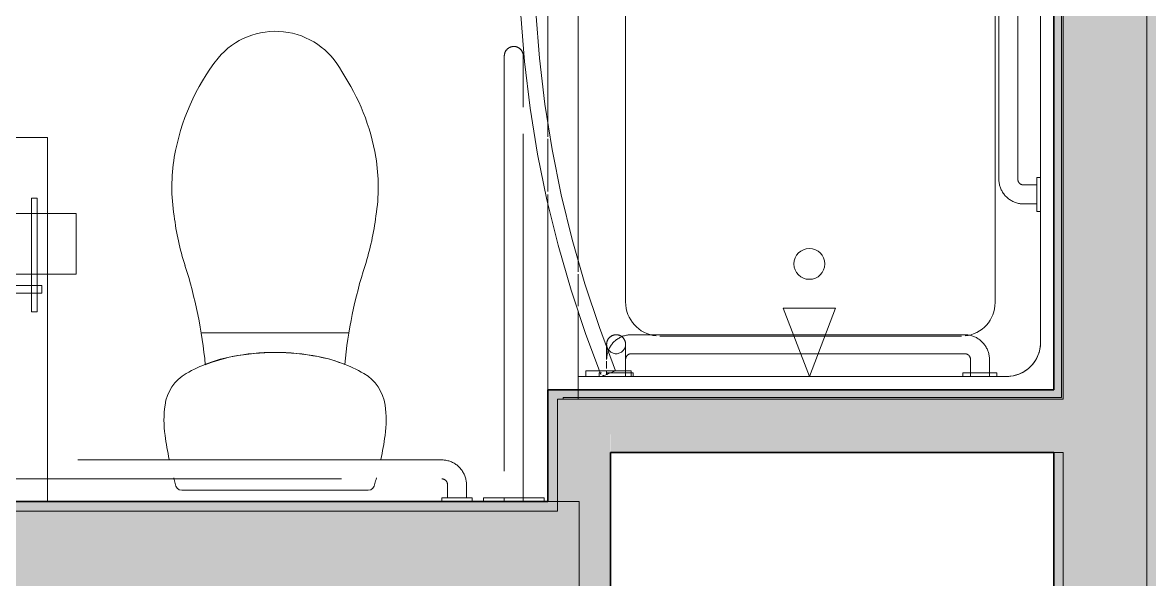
# Model space of a CAD drawing. Header units: inches. Extents: x 6 to 8416, y -388 to 6104.
# Drawn here: x 5332.6 to 5407.1, y 1743.3 to 1780 of the extents above; entities that cross this region are included whole.
import ezdxf

# ---------------------------------------------------------------- set-up
doc = ezdxf.new("R2010")
doc.units = ezdxf.units.IN
doc.header["$MEASUREMENT"] = 0
doc.linetypes.add('Dash 1_16_', pattern=[48, 24, -24])
doc.linetypes.add('Hidden 1_16_', pattern=[36, 24, -12])
for name, color, linetype, lineweight in [('A-GENM', 13, 'Continuous', 18), ('A-ROOM', 32, 'Continuous', 13), ('A-WALL', 113, 'Continuous', 25), ('A-WALL-PATT', 111, 'Continuous', 35), ('I-WALL', 2, 'Continuous', 25), ('P-SANR-FIXT', 6, 'Continuous', 18), ('Q-SPCQ', 91, 'Continuous', 18)]:
    doc.layers.add(name, color=color, linetype=linetype, lineweight=lineweight)

# ---------------------------------------------------------------- blocks, each defined once
blk = doc.blocks.new('GM BA Shower-Unit-Tub-Prefab-ICC ADA-AM - ICC Type B_ Option A Forward_ 60_W x 32_D-2224287-LEVEL 3 - PLAN Copy 1 Copy 1')
at = {"layer": 'A-GENM'}
blk.add_line((0, 32), (0.625, 32), dxfattribs=at)
blk = doc.blocks.new('PL BA Toilet-Unit-Two Piece-ICC ADA-AM - ICC Type B_ Side Approach_ Swing Up Bar-V277-LEVEL 3 - PLAN Copy 1 Copy 1')
at = {"layer": 'A-GENM', "linetype": 'Hidden 1_16_', "lineweight": 9}
for p, q in [((0, -7.375), (0, 0)), ((33, 0), (0, 0)), ((33, -24), (33, 0)), ((0, -19.651), (0, -7.375)), ((0, -20.25), (0, -19.651)), ((0, -23.911), (0, -20.441)), ((0, -24.953), (0, -24.053)), ((33, -24), (48, -24)), ((0, -48.547), (0, -24.953))]:
    blk.add_line(p, q, dxfattribs=at)
blk = doc.blocks.new('z Nested-Shower Surround-Tub-Prefab - Variable-V282-LEVEL 3 - PLAN Copy 1 Copy 1')
at = {"layer": 'A-GENM', "lineweight": 9}
for p, q in [((0.125, 33), (0, 33)), ((0, 33), (0, 0)), ((0, 32), (0, 33)), ((0, 33), (0.125, 33)), ((0.125, 0.125), (0.125, 33)), ((0.125, 33), (0.125, 32)), ((0, 29.875), (0, 32)), ((0.125, 32), (0.125, 29.875)), ((0, 0.625), (0, 29.869)), ((0.125, 29.869), (0.125, 0.625)), ((0, 0), (0, 0.625)), ((0, 0), (60, 0)), ((60, 0), (0, 0)), ((0.125, 0.625), (0.125, 0.312)), ((59.875, 0.125), (0.125, 0.125)), ((0.312, 0.125), (59.688, 0.125))]:
    blk.add_line(p, q, dxfattribs=at)
at = {"layer": 'A-GENM'}
for p, q in [((1.5, 32), (0, 32)), ((0, 32), (0, 0)), ((0, 29.875), (0, 32)), ((0.246, 32), (0.625, 32)), ((0.625, 32), (1.5, 32)), ((1.5, 32), (5.826, 32)), ((1.5, 30.75), (1.5, 32)), ((1.5, 30.75), (1.5, 32)), ((1.5, 32), (1.5, 30.75)), ((6.125, 32), (8.252, 32)), ((8.398, 32), (9.275, 32)), ((9.275, 32), (25.25, 32)), ((1.5, 30), (1.5, 30.75)), ((1.5, 30), (1.5, 30.75)), ((1.5, 30.75), (1.5, 30)), ((0, 0.625), (0, 29.869)), ((1.5, 29.25), (1.5, 29.869)), ((1.5, 3.75), (1.5, 29.25)), ((1.5, 5.942), (1.5, 29.058)), ((1.5, 29.058), (1.5, 5.942)), ((53.839, 28.873), (6.409, 28.873)), ((4.159, 26.623), (4.159, 17.771)), ((4.159, 17.771), (4.159, 15.729)), ((4.159, 15.729), (4.159, 6.712)), ((1.5, 3.75), (1.5, 5.058)), ((1.5, 5.058), (1.5, 3.75)), ((53.877, 4.5), (6.371, 4.5)), ((56.25, 1.5), (3.75, 1.5)), ((56.25, 1.5), (3.75, 1.5)), ((3.75, 1.5), (56.25, 1.5)), ((0, 0), (0, 0.625)), ((0, 0), (60, 0)), ((60, 0), (0, 0))]:
    blk.add_line(p, q, dxfattribs=at)
blk.add_circle((8.92, 16.75), 1.016, dxfattribs=at)
for centre, radius, start, end in [((6.409, 26.623), 2.25, 90, 173.7582), ((6.371, 6.712), 2.212, 186.09767, 270), ((3.75, 3.75), 2.25, 180, 195), ((3.75, 3.75), 2.25, 180, 270), ((3.75, 3.75), 2.25, 180, 195), ((3.75, 3.75), 2.25, 195, 200.02868), ((3.75, 3.75), 2.25, 195, 200.02868), ((3.75, 3.75), 2.25, 200.02868, 204.97132), ((3.75, 3.75), 2.25, 200.02868, 204.97132), ((3.75, 3.75), 2.25, 204.97132, 210), ((3.75, 3.75), 2.25, 204.97132, 210), ((3.75, 3.75), 2.25, 210, 225), ((3.75, 3.75), 2.25, 210, 225), ((3.75, 3.75), 2.25, 225, 240), ((3.75, 3.75), 2.25, 225, 240), ((3.75, 3.75), 2.25, 240, 245.02868), ((3.75, 3.75), 2.25, 240, 245.02868), ((3.75, 3.75), 2.25, 249.97132, 255), ((3.75, 3.75), 2.25, 249.97132, 255), ((3.75, 3.75), 2.25, 255, 270), ((3.75, 3.75), 2.25, 255, 270)]:
    blk.add_arc(centre, radius, start, end, dxfattribs=at)
blk = doc.blocks.new('z Nested-Shower Grab Bars - Variable-V283-LEVEL 3 - PLAN Copy 1 Copy 1')
at = {"layer": 'A-GENM', "linetype": 'Dash 1_16_', "lineweight": 9}
for p, q in [((0.245, 29.125), (0, 29.125)), ((0, 29.125), (0, 28.974)), ((0, 29.125), (0, 28.974)), ((0.245, 29.125), (0, 29.125)), ((0, 29.125), (0, 29.087)), ((0, 29.125), (0, 28.974)), ((0, 29.087), (0, 28.974)), ((0.25, 29.087), (0.25, 29.125)), ((0.25, 29.087), (0.25, 29.125)), ((0.25, 29.087), (0.25, 29.125)), ((0.25, 29.087), (0.25, 29.125)), ((0.25, 28.974), (0.25, 29.087)), ((0.25, 28.974), (0.25, 29.087)), ((0.25, 28.974), (0.25, 29.087)), ((0.25, 28.974), (0.25, 29.087)), ((0, 28.795), (0, 28.563)), ((0, 28.795), (0, 28.563)), ((0, 28.795), (0, 28.563)), ((0, 28.795), (0, 28.563)), ((0, 28.625), (0, 28.604)), ((0, 28.625), (0, 28.604)), ((0, 28.604), (0, 28.541)), ((0, 28.604), (0, 28.541)), ((0, 28.541), (0, 28.313)), ((0, 28.541), (0, 28.442)), ((0, 28.442), (0, 27.838)), ((0, 28.371), (0, 28.291)), ((0, 28.371), (0, 28.291)), ((0, 28.371), (0, 28.291)), ((0, 28.371), (0, 28.113)), ((0, 28.313), (0, 28)), ((0.375, 28.625), (0.154, 28.625)), ((0.25, 28.625), (0.25, 28.604)), ((0.25, 28.625), (0.25, 28.442)), ((0.25, 28.604), (0.25, 28.442)), ((0.25, 28.442), (0.25, 28.313)), ((0.25, 28.442), (0.25, 28.313)), ((0.25, 28.291), (0.25, 28.371)), ((0.25, 28.291), (0.25, 28.371)), ((0.25, 28.291), (0.25, 28.371)), ((0.25, 28.291), (0.25, 28.371)), ((0.25, 28.313), (0.25, 28)), ((0.25, 28.313), (0.25, 28.162)), ((1.004, 28.625), (0.515, 28.625)), ((1.004, 28.625), (0.515, 28.625)), ((1.143, 28.625), (1.125, 28.625)), ((1.125, 28.625), (1.165, 28.625)), ((1.208, 28.623), (1.143, 28.625)), ((1.165, 28.625), (1.205, 28.625)), ((1.205, 28.625), (1.245, 28.625)), ((1.272, 28.618), (1.208, 28.623)), ((1.245, 28.625), (1.284, 28.625)), ((1.337, 28.611), (1.272, 28.618)), ((1.284, 28.625), (1.324, 28.625)), ((1.324, 28.625), (1.363, 28.625)), ((1.401, 28.601), (1.337, 28.611)), ((1.363, 28.625), (1.401, 28.625)), ((1.401, 28.625), (1.44, 28.625)), ((1.465, 28.589), (1.401, 28.601)), ((1.44, 28.625), (1.477, 28.625)), ((1.528, 28.574), (1.465, 28.589)), ((1.477, 28.625), (1.514, 28.625)), ((1.514, 28.625), (1.551, 28.625)), ((1.591, 28.557), (1.528, 28.574)), ((1.551, 28.625), (1.587, 28.625)), ((1.587, 28.625), (1.622, 28.625)), ((1.653, 28.537), (1.591, 28.557)), ((1.622, 28.625), (1.656, 28.625)), ((1.714, 28.515), (1.653, 28.537)), ((1.656, 28.625), (1.69, 28.625)), ((1.69, 28.625), (1.722, 28.625)), ((1.774, 28.49), (1.714, 28.515)), ((1.722, 28.625), (1.754, 28.625)), ((1.754, 28.625), (1.784, 28.625)), ((1.833, 28.463), (1.774, 28.49)), ((1.784, 28.625), (1.814, 28.625)), ((1.814, 28.625), (1.842, 28.625)), ((1.891, 28.433), (1.833, 28.463)), ((1.842, 28.625), (1.87, 28.625)), ((1.87, 28.625), (1.896, 28.625)), ((1.948, 28.401), (1.891, 28.433)), ((1.896, 28.625), (1.921, 28.625)), ((1.921, 28.625), (1.944, 28.625)), ((1.944, 28.625), (1.966, 28.625)), ((2.003, 28.367), (1.948, 28.401)), ((2.057, 28.331), (2.003, 28.367)), ((2.057, 28.625), (2.071, 28.625)), ((2.109, 28.293), (2.057, 28.331)), ((2.071, 28.625), (2.083, 28.625)), ((2.083, 28.625), (2.094, 28.625)), ((2.094, 28.625), (2.103, 28.625)), ((2.103, 28.625), (2.11, 28.625)), ((2.11, 28.625), (2.116, 28.625)), ((2.116, 28.625), (2.121, 28.625)), ((2.121, 28.625), (2.124, 28.625)), ((2.124, 28.625), (2.125, 28.625)), ((2.125, 28.625), (2.15, 28.625)), ((2.15, 28.625), (2.175, 28.623)), ((2.175, 28.623), (2.2, 28.621)), ((2.2, 28.621), (2.225, 28.617)), ((2.225, 28.617), (2.249, 28.613)), ((2.249, 28.613), (2.274, 28.607)), ((2.274, 28.607), (2.298, 28.601)), ((2.298, 28.601), (2.322, 28.593)), ((2.322, 28.593), (2.345, 28.585)), ((2.345, 28.585), (2.368, 28.576)), ((2.368, 28.576), (2.391, 28.565)), ((2.391, 28.565), (2.414, 28.554)), ((2.414, 28.554), (2.436, 28.542)), ((2.436, 28.542), (2.457, 28.53)), ((2.457, 28.53), (2.478, 28.516)), ((2.478, 28.516), (2.498, 28.501)), ((2.498, 28.501), (2.518, 28.486)), ((2.518, 28.486), (2.537, 28.47)), ((2.537, 28.47), (2.556, 28.453)), ((2.556, 28.453), (2.573, 28.435)), ((2.573, 28.435), (2.59, 28.417)), ((2.59, 28.417), (2.607, 28.398)), ((2.607, 28.398), (2.622, 28.379)), ((2.622, 28.379), (2.637, 28.358)), ((2.637, 28.358), (2.651, 28.338)), ((2.651, 28.338), (2.664, 28.316)), ((2.664, 28.316), (2.676, 28.295)), ((0, 28.291), (0, 28.113)), ((0, 28.291), (0, 28.113)), ((0, 28), (0, 27.749)), ((0, 28), (0, 27.838)), ((0, 28), (0, 27.749)), ((0, 28), (0, 27.749)), ((0, 27.838), (0, 27.688)), ((0, 27.838), (0, 27.688)), ((0, 27.709), (0, 27.438)), ((0, 27.709), (0, 27.438)), ((0, 27.709), (0, 27.438)), ((0, 27.688), (0, 27.558)), ((0, 27.688), (0, 27.558)), ((0, 27.558), (0, 27.459)), ((0, 27.558), (0, 27.459)), ((0.25, 28.113), (0.25, 28.291)), ((0.25, 28.162), (0.25, 28)), ((0.25, 28), (0.25, 27.838)), ((0.25, 28), (0.25, 27.838)), ((0.25, 27.749), (0.25, 27.991)), ((0.25, 27.838), (0.25, 27.688)), ((0.25, 27.838), (0.25, 27.688)), ((0.25, 26.875), (0.25, 27.709)), ((0.25, 27.688), (0.25, 27.375)), ((0.25, 27.688), (0.25, 27.375)), ((0.25, 26.875), (0.25, 27.687)), ((0.25, 26.875), (0.25, 27.687)), ((2.16, 28.252), (2.109, 28.293)), ((2.21, 28.21), (2.16, 28.252)), ((2.257, 28.166), (2.21, 28.21)), ((2.303, 28.119), (2.257, 28.166)), ((2.347, 28.072), (2.303, 28.119)), ((2.389, 28.022), (2.347, 28.072)), ((2.428, 27.97), (2.389, 28.022)), ((2.466, 27.918), (2.428, 27.97)), ((2.502, 27.863), (2.466, 27.918)), ((2.535, 27.807), (2.502, 27.863)), ((2.566, 27.75), (2.535, 27.807)), ((2.565, 27.556), (2.547, 27.539)), ((2.583, 27.574), (2.565, 27.556)), ((2.595, 27.692), (2.566, 27.75)), ((2.599, 27.593), (2.583, 27.574)), ((2.622, 27.633), (2.595, 27.692)), ((2.615, 27.612), (2.599, 27.593)), ((2.63, 27.632), (2.615, 27.612)), ((2.646, 27.572), (2.622, 27.633)), ((2.645, 27.653), (2.63, 27.632)), ((2.658, 27.674), (2.645, 27.653)), ((2.671, 27.695), (2.658, 27.674)), ((2.682, 27.717), (2.671, 27.695)), ((2.676, 28.295), (2.688, 28.272)), ((2.693, 27.74), (2.682, 27.717)), ((2.688, 28.272), (2.698, 28.25)), ((2.703, 27.763), (2.693, 27.74)), ((2.698, 28.25), (2.708, 28.226)), ((2.712, 27.786), (2.703, 27.763)), ((2.708, 28.226), (2.716, 28.203)), ((2.72, 27.81), (2.712, 27.786)), ((2.716, 28.203), (2.724, 28.179)), ((2.727, 27.834), (2.72, 27.81)), ((2.724, 28.179), (2.73, 28.155)), ((2.734, 27.858), (2.727, 27.834)), ((2.73, 28.155), (2.736, 28.131)), ((2.739, 27.882), (2.734, 27.858)), ((2.736, 28.131), (2.741, 28.106)), ((2.743, 27.907), (2.739, 27.882)), ((2.741, 28.106), (2.745, 28.082)), ((2.746, 27.932), (2.743, 27.907)), ((2.745, 28.082), (2.747, 28.057)), ((2.749, 27.957), (2.746, 27.932)), ((2.747, 28.057), (2.749, 28.032)), ((2.749, 28.032), (2.75, 28.007)), ((2.75, 27.982), (2.749, 27.957)), ((2.75, 28.007), (2.75, 27.982)), ((0, 27.459), (0, 27.396)), ((0, 27.459), (0, 27.396)), ((0, 27.438), (0, 27.205)), ((0, 27.438), (0, 27.205)), ((0, 27.438), (0, 27.205)), ((0, 27.438), (0, 27.205)), ((0, 27.396), (0, 27.375)), ((0, 27.396), (0, 27.375)), ((0, 27.375), (1.125, 27.375)), ((0, 27.205), (0, 27.026)), ((0, 27.205), (0, 27.026)), ((0, 27.205), (0, 27.026)), ((0, 27.205), (0, 27.026)), ((0, 27.026), (0, 26.913)), ((0, 27.026), (0, 26.913)), ((0, 27.026), (0, 26.913)), ((0, 27.026), (0, 26.913)), ((0, 26.913), (0, 26.875)), ((0, 26.913), (0, 26.875)), ((0, 26.913), (0, 26.875)), ((0, 26.913), (0, 26.875)), ((0, 26.875), (0.25, 26.875)), ((0, 26.875), (0.25, 26.875)), ((0.25, 26.875), (0.25, 27.438)), ((0.25, 27.375), (1.125, 27.375)), ((1.5, 27), (1.5, 15.826)), ((1.972, 27.375), (1.95, 27.375)), ((1.993, 27.375), (1.972, 27.375)), ((2.012, 27.375), (1.993, 27.375)), ((2.03, 27.375), (2.012, 27.375)), ((2.046, 27.375), (2.03, 27.375)), ((2.061, 27.375), (2.046, 27.375)), ((2.074, 27.375), (2.061, 27.375)), ((2.086, 27.375), (2.074, 27.375)), ((2.096, 27.375), (2.086, 27.375)), ((2.105, 27.375), (2.096, 27.375)), ((2.112, 27.375), (2.105, 27.375)), ((2.118, 27.375), (2.112, 27.375)), ((2.122, 27.375), (2.118, 27.375)), ((2.124, 27.375), (2.122, 27.375)), ((2.125, 27.375), (2.124, 27.375)), ((2.138, 27.375), (2.125, 27.375)), ((2.163, 27.376), (2.138, 27.375)), ((2.188, 27.378), (2.163, 27.376)), ((2.213, 27.381), (2.188, 27.378)), ((2.238, 27.385), (2.213, 27.381)), ((2.262, 27.39), (2.238, 27.385)), ((2.287, 27.396), (2.262, 27.39)), ((2.311, 27.403), (2.287, 27.396)), ((2.334, 27.411), (2.311, 27.403)), ((2.358, 27.42), (2.334, 27.411)), ((2.381, 27.43), (2.358, 27.42)), ((2.403, 27.44), (2.381, 27.43)), ((2.426, 27.452), (2.403, 27.44)), ((2.447, 27.464), (2.426, 27.452)), ((2.468, 27.478), (2.447, 27.464)), ((2.489, 27.492), (2.468, 27.478)), ((2.509, 27.507), (2.489, 27.492)), ((2.528, 27.523), (2.509, 27.507)), ((2.547, 27.539), (2.528, 27.523)), ((2.75, 16.306), (2.75, 27)), ((1.5, 15.826), (1.5, 14.674)), ((2.75, 14.194), (2.75, 16.306)), ((1.5, 14.674), (1.5, 5)), ((2.75, 5), (2.75, 14.194)), ((0.25, 5.125), (0, 5.125)), ((0, 5.125), (0, 5.087)), ((0, 5.125), (0, 5.087)), ((0, 5.087), (0, 4.974)), ((0, 5.087), (0, 4.974)), ((0, 4.974), (0, 4.795)), ((0, 4.974), (0, 4.795)), ((0, 4.795), (0, 4.563)), ((0, 4.795), (0, 4.563)), ((1.125, 4.625), (0, 4.625)), ((0, 4.625), (0, 4.604)), ((0, 4.625), (0, 4.604)), ((0, 4.604), (0, 4.541)), ((0, 4.604), (0, 4.541)), ((0, 4.563), (0, 4.291)), ((0, 4.541), (0, 4.442)), ((0, 4.541), (0, 4.442)), ((0.25, 2.875), (0.25, 5.125)), ((0.25, 4.563), (0.25, 5.125)), ((0, 4.442), (0, 3.558)), ((0, 4.442), (0, 4.313)), ((0, 4.313), (0, 4.162)), ((0, 4.291), (0, 4)), ((0, 4.162), (0, 4)), ((0, 4), (0, 3.709)), ((0, 4), (0, 3.838)), ((0, 3.838), (0, 3.688)), ((0, 3.709), (0, 3.438)), ((0, 3.688), (0, 3.558)), ((0, 3.558), (0, 3.459)), ((0, 3.558), (0, 3.459)), ((0, 3.459), (0, 3.396)), ((0, 3.459), (0, 3.396)), ((0, 3.438), (0, 3.205)), ((0, 3.438), (0, 3.205)), ((0, 3.396), (0, 3.375)), ((0, 3.396), (0, 3.375)), ((0, 3.375), (1.125, 3.375)), ((0, 3.205), (0, 3.026)), ((0, 3.205), (0, 3.026)), ((0, 3.026), (0, 2.913)), ((0, 3.026), (0, 2.913)), ((0.25, 2.875), (0.25, 3.438)), ((0, 2.913), (0, 2.875)), ((0, 2.913), (0, 2.875)), ((0, 2.875), (0.25, 2.875)), ((35, 2.75), (13, 2.75)), ((35, 2.75), (13, 2.75)), ((13, 1.5), (35, 1.5)), ((13, 1.5), (35, 1.5)), ((11.375, 1.125), (11.375, 0.25)), ((11.375, 1.125), (11.375, 0.25)), ((12.625, 0.25), (12.625, 1.125)), ((12.625, 0.25), (12.625, 1.125)), ((10.875, 0.25), (10.875, 0)), ((11.687, 0.25), (10.875, 0.25)), ((11.687, 0.25), (10.875, 0.25)), ((10.875, 0.25), (10.875, 0)), ((13.125, 0.25), (10.875, 0.25)), ((11.687, 0.25), (10.875, 0.25)), ((10.875, 0), (10.913, 0)), ((10.875, 0), (10.913, 0)), ((10.875, 0), (10.913, 0)), ((10.875, 0), (10.913, 0)), ((10.913, 0), (11.026, 0)), ((10.913, 0), (11.026, 0)), ((10.913, 0), (11.026, 0)), ((10.913, 0), (11.026, 0)), ((11.026, 0), (11.205, 0)), ((11.026, 0), (11.205, 0)), ((11.026, 0), (11.205, 0)), ((11.026, 0), (11.205, 0)), ((11.205, 0), (11.438, 0)), ((11.205, 0), (11.438, 0)), ((11.205, 0), (11.438, 0)), ((11.205, 0), (11.438, 0)), ((11.375, 0.25), (11.688, 0.25)), ((11.375, 0.25), (11.688, 0.25)), ((11.375, 0.25), (11.688, 0.25)), ((11.375, 0.25), (12.625, 0.25)), ((11.438, 0), (11.709, 0)), ((11.438, 0), (11.709, 0)), ((11.438, 0), (11.709, 0)), ((11.438, 0), (11.709, 0)), ((11.688, 0.25), (11.838, 0.25)), ((11.688, 0.25), (11.838, 0.25)), ((11.688, 0.25), (11.838, 0.25)), ((11.709, 0), (12, 0)), ((11.709, 0), (12, 0)), ((11.709, 0), (12, 0)), ((11.709, 0), (12, 0)), ((11.838, 0.25), (12, 0.25)), ((11.838, 0.25), (12, 0.25)), ((11.838, 0.25), (12, 0.25)), ((12, 0.25), (12.162, 0.25)), ((12, 0.25), (12.162, 0.25)), ((12, 0.25), (12.162, 0.25)), ((12, 0), (12.291, 0)), ((12, 0), (12.291, 0)), ((12, 0), (12.291, 0)), ((12, 0), (12.291, 0)), ((12.162, 0.25), (12.313, 0.25)), ((12.162, 0.25), (12.313, 0.25)), ((12.162, 0.25), (12.313, 0.25)), ((12.291, 0), (12.563, 0)), ((12.291, 0), (12.563, 0)), ((12.291, 0), (12.563, 0)), ((12.291, 0), (12.563, 0)), ((13.125, 0.25), (12.313, 0.25)), ((13.125, 0.25), (12.313, 0.25)), ((12.313, 0.25), (12.625, 0.25)), ((12.313, 0.25), (12.625, 0.25)), ((13.125, 0.25), (12.313, 0.25)), ((12.313, 0.25), (12.625, 0.25)), ((12.563, 0), (12.795, 0)), ((12.563, 0), (12.795, 0)), ((12.563, 0), (12.795, 0)), ((12.563, 0), (12.795, 0)), ((12.795, 0), (12.974, 0)), ((12.795, 0), (12.974, 0)), ((12.795, 0), (12.974, 0)), ((12.795, 0), (12.974, 0)), ((12.974, 0), (13.087, 0)), ((12.974, 0), (13.087, 0)), ((12.974, 0), (13.087, 0)), ((12.974, 0), (13.087, 0)), ((13.087, 0), (13.125, 0)), ((13.087, 0), (13.125, 0)), ((13.087, 0), (13.125, 0)), ((13.087, 0), (13.125, 0)), ((13.125, 0), (13.125, 0.25)), ((13.125, 0), (13.125, 0.25))]:
    blk.add_line(p, q, dxfattribs=at)
at = {"layer": 'A-GENM', "linetype": 'Dash 1_16_', "lineweight": 9, "flags": 128}
for points in [[(1.966, 28.625), (1.987, 28.625), (2.007, 28.625)], [(2.007, 28.625), (2.025, 28.625), (2.042, 28.625), (2.057, 28.625)], [(2.75, 27), (2.749, 27.065), (2.745, 27.13), (2.738, 27.195), (2.729, 27.259), (2.718, 27.323), (2.703, 27.386), (2.687, 27.449), (2.668, 27.511), (2.646, 27.572)], [(1.125, 27.375), (1.14, 27.375), (1.155, 27.374), (1.17, 27.372), (1.185, 27.37), (1.2, 27.368), (1.214, 27.364), (1.229, 27.36), (1.243, 27.356), (1.257, 27.351), (1.271, 27.345), (1.285, 27.339), (1.298, 27.333), (1.311, 27.325), (1.324, 27.318), (1.337, 27.31), (1.349, 27.301), (1.361, 27.292), (1.372, 27.282), (1.383, 27.272), (1.394, 27.261), (1.404, 27.25), (1.414, 27.239), (1.423, 27.227), (1.432, 27.215), (1.441, 27.203), (1.448, 27.19), (1.456, 27.177), (1.463, 27.163), (1.469, 27.15), (1.475, 27.136), (1.48, 27.122), (1.484, 27.108), (1.488, 27.093), (1.492, 27.078), (1.495, 27.064), (1.497, 27.049), (1.498, 27.034), (1.5, 27.019), (1.5, 27.004), (1.5, 27)], [(1.95, 27.375), (1.927, 27.375), (1.903, 27.375), (1.877, 27.375), (1.85, 27.375), (1.822, 27.375), (1.792, 27.375), (1.762, 27.375), (1.731, 27.375), (1.699, 27.375), (1.665, 27.375), (1.631, 27.375), (1.596, 27.375), (1.561, 27.375), (1.524, 27.375), (1.487, 27.375), (1.45, 27.375), (1.412, 27.375), (1.373, 27.375), (1.334, 27.375), (1.295, 27.375), (1.255, 27.375), (1.216, 27.375), (1.176, 27.375), (1.136, 27.375), (1.125, 27.375)], [(1.5, 5), (1.5, 4.985), (1.499, 4.97), (1.497, 4.955), (1.495, 4.94), (1.493, 4.925), (1.489, 4.911), (1.485, 4.896), (1.481, 4.882), (1.476, 4.868), (1.47, 4.854), (1.464, 4.84), (1.458, 4.827), (1.45, 4.814), (1.443, 4.801), (1.435, 4.788), (1.426, 4.776), (1.417, 4.764), (1.407, 4.753), (1.397, 4.742), (1.386, 4.731), (1.375, 4.721), (1.364, 4.711), (1.352, 4.702), (1.34, 4.693), (1.328, 4.684), (1.315, 4.677), (1.302, 4.669), (1.288, 4.662), (1.275, 4.656), (1.261, 4.65), (1.247, 4.645), (1.233, 4.641), (1.218, 4.637), (1.203, 4.633), (1.189, 4.63), (1.174, 4.628), (1.159, 4.627), (1.144, 4.625), (1.129, 4.625), (1.125, 4.625)], [(1.125, 3.375), (1.19, 3.376), (1.255, 3.38), (1.32, 3.387), (1.384, 3.396), (1.448, 3.407), (1.511, 3.422), (1.574, 3.438), (1.636, 3.457), (1.697, 3.479), (1.758, 3.503), (1.817, 3.53), (1.875, 3.559), (1.932, 3.59), (1.988, 3.623), (2.043, 3.659), (2.095, 3.697), (2.147, 3.736), (2.197, 3.778), (2.244, 3.822), (2.291, 3.868), (2.335, 3.915), (2.377, 3.965), (2.418, 4.016), (2.456, 4.068), (2.492, 4.122), (2.526, 4.177), (2.558, 4.234), (2.588, 4.292), (2.615, 4.351), (2.64, 4.411), (2.662, 4.472), (2.682, 4.534), (2.699, 4.597), (2.714, 4.66), (2.726, 4.724), (2.736, 4.788), (2.743, 4.853), (2.748, 4.917), (2.75, 4.982), (2.75, 5)], [(13, 2.75), (12.935, 2.749), (12.87, 2.745), (12.805, 2.738), (12.741, 2.729), (12.677, 2.718), (12.614, 2.703), (12.551, 2.687), (12.489, 2.668), (12.428, 2.646), (12.367, 2.622), (12.308, 2.595), (12.25, 2.566), (12.193, 2.535), (12.137, 2.502), (12.082, 2.466), (12.03, 2.428), (11.978, 2.389), (11.928, 2.347), (11.881, 2.303), (11.834, 2.257), (11.79, 2.21), (11.748, 2.16), (11.707, 2.109), (11.669, 2.057), (11.633, 2.003), (11.599, 1.948), (11.567, 1.891), (11.537, 1.833), (11.51, 1.774), (11.485, 1.714), (11.463, 1.653), (11.443, 1.591), (11.426, 1.528), (11.411, 1.465), (11.399, 1.401), (11.389, 1.337), (11.382, 1.272), (11.377, 1.208), (11.375, 1.143), (11.375, 1.125)], [(13, 2.75), (12.935, 2.749), (12.87, 2.745), (12.805, 2.738), (12.741, 2.729), (12.677, 2.718), (12.614, 2.703), (12.551, 2.687), (12.489, 2.668), (12.428, 2.646), (12.367, 2.622), (12.308, 2.595), (12.25, 2.566), (12.193, 2.535), (12.137, 2.502), (12.082, 2.466), (12.03, 2.428), (11.978, 2.389), (11.928, 2.347), (11.881, 2.303), (11.834, 2.257), (11.79, 2.21), (11.748, 2.16), (11.707, 2.109), (11.669, 2.057), (11.633, 2.003), (11.599, 1.948), (11.567, 1.891), (11.537, 1.833), (11.51, 1.774), (11.485, 1.714), (11.463, 1.653), (11.443, 1.591), (11.426, 1.528), (11.411, 1.465), (11.399, 1.401), (11.389, 1.337), (11.382, 1.272), (11.377, 1.208), (11.375, 1.143), (11.375, 1.125)], [(12.625, 1.125), (12.625, 1.14), (12.626, 1.155), (12.628, 1.17), (12.63, 1.185), (12.632, 1.2), (12.636, 1.214), (12.64, 1.229), (12.644, 1.243), (12.649, 1.257), (12.655, 1.271), (12.661, 1.285), (12.667, 1.298), (12.675, 1.311), (12.682, 1.324), (12.69, 1.337), (12.699, 1.349), (12.708, 1.361), (12.718, 1.372), (12.728, 1.383), (12.739, 1.394), (12.75, 1.404), (12.761, 1.414), (12.773, 1.423), (12.785, 1.432), (12.797, 1.441), (12.81, 1.448), (12.823, 1.456), (12.837, 1.463), (12.85, 1.469), (12.864, 1.475), (12.878, 1.48), (12.892, 1.484), (12.907, 1.488), (12.922, 1.492), (12.936, 1.495), (12.951, 1.497), (12.966, 1.498), (12.981, 1.5), (12.996, 1.5), (13, 1.5)], [(12.625, 1.125), (12.625, 1.14), (12.626, 1.155), (12.628, 1.17), (12.63, 1.185), (12.632, 1.2), (12.636, 1.214), (12.64, 1.229), (12.644, 1.243), (12.649, 1.257), (12.655, 1.271), (12.661, 1.285), (12.667, 1.298), (12.675, 1.311), (12.682, 1.324), (12.69, 1.337), (12.699, 1.349), (12.708, 1.361), (12.718, 1.372), (12.728, 1.383), (12.739, 1.394), (12.75, 1.404), (12.761, 1.414), (12.773, 1.423), (12.785, 1.432), (12.797, 1.441), (12.81, 1.448), (12.823, 1.456), (12.837, 1.463), (12.85, 1.469), (12.864, 1.475), (12.878, 1.48), (12.892, 1.484), (12.907, 1.488), (12.922, 1.492), (12.936, 1.495), (12.951, 1.497), (12.966, 1.498), (12.981, 1.5), (12.996, 1.5), (13, 1.5)]]:
    blk.add_lwpolyline(points, dxfattribs=at)
at = {"layer": 'A-GENM', "linetype": 'Dash 1_16_', "lineweight": 9}
for start, end in [(90, 270), (270, 90)]:
    blk.add_arc((2.125, 28), 0.625, start, end, dxfattribs=at)
blk = doc.blocks.new('z Nested-Shower Fixtures - Variable-2223344-LEVEL 3 - PLAN Copy 1 Copy 1')
at = {"layer": 'P-SANR-FIXT'}
for p, q in [((0, 0), (4.5, 1.727)), ((4.5, 1.727), (4.5, -1.727)), ((4.5, -1.727), (0, 0))]:
    blk.add_line(p, q, dxfattribs=at)
blk = doc.blocks.new('SE BA Shower Curtain Rod-AM - 1_ Dia__ 76_ AFF-V285-LEVEL 3 - PLAN Copy 1 Copy 1')
at = {"layer": 'Q-SPCQ'}
for p, q in [((0.375, 1.5), (0, 1.5)), ((0, 1.5), (0, 0.75)), ((0, 1.5), (0, -1.5)), ((0.375, -1.5), (0.375, 1.5)), ((0.375, 0.75), (0.375, 1.5)), ((0, 0.75), (0, 0.388)), ((0.375, 0.521), (0.375, 0.75)), ((0, 0.388), (0, 0)), ((0.002, 0.464), (0.009, 0.449)), ((0.002, 0.464), (0.009, 0.449)), ((0.009, 0.449), (0.057, 0.328)), ((0.009, 0.449), (0.027, 0.402)), ((0.027, 0.402), (0.057, 0.328)), ((0.057, 0.328), (0.095, 0.232)), ((0.057, 0.328), (0.095, 0.232)), ((0.095, 0.232), (0.14, 0.12)), ((0.095, 0.232), (0.14, 0.12)), ((0.375, 0.605), (0.128, 0.512)), ((0.14, 0.12), (0.187, 0)), ((0.14, 0.12), (0.187, 0)), ((0.187, 0), (0.235, -0.12)), ((0.187, 0), (0.235, -0.12)), ((0, 0), (0, -0.388)), ((0, -0.388), (0, -0.75)), ((0.235, -0.12), (0.28, -0.232)), ((0.235, -0.12), (0.28, -0.232)), ((0.28, -0.232), (0.366, -0.449)), ((0.28, -0.232), (0.318, -0.328)), ((0.318, -0.328), (0.348, -0.402)), ((0.348, -0.402), (0.373, -0.464)), ((0.366, -0.449), (0.373, -0.464)), ((0.375, -0.133), (0.375, 0)), ((0.375, -0.75), (0.375, -0.391)), ((0, -0.75), (0, -1.5)), ((0.375, -1.5), (0.375, -0.75)), ((0, -1.5), (0.375, -1.5))]:
    blk.add_line(p, q, dxfattribs=at)
at = {"layer": 'Q-SPCQ', "flags": 128}
for points in [[(56.625, 0.604), (54.115, 1.547), (51.191, 2.513), (48.231, 3.362), (45.239, 4.091), (42.221, 4.7), (39.18, 5.189), (36.123, 5.555), (33.053, 5.798), (29.976, 5.919), (26.897, 5.916), (23.82, 5.791), (20.75, 5.542), (17.694, 5.171), (14.654, 4.678), (11.636, 4.063), (8.646, 3.329), (5.687, 2.475), (2.765, 1.504), (0.375, 0.605)], [(0.375, -0.464), (3.218, 0.604), (6.104, 1.558), (9.026, 2.395), (11.978, 3.115), (14.958, 3.716), (17.959, 4.198), (20.976, 4.56), (24.006, 4.8), (27.043, 4.919), (30.083, 4.916), (33.119, 4.792), (36.149, 4.547), (39.166, 4.181), (42.166, 3.694), (45.144, 3.088), (48.096, 2.363), (51.016, 1.52), (53.901, 0.562), (56.625, -0.464)]]:
    blk.add_lwpolyline(points, dxfattribs=at)
blk = doc.blocks.new('z Nested-Toilet-2 Piece - z Nested-Toilet-2 Piece-2223810-LEVEL 3 - PLAN Copy 1 Copy 1')
at = {"layer": 'P-SANR-FIXT'}
for p, q in [((-4.871, 11.127), (4.871, 11.127)), ((6.142, 0.75), (-6.142, 0.75))]:
    blk.add_line(p, q, dxfattribs=at)
for centre, radius, start, end in [((0.025, 26.068), 4.932, 27.57244, 140.06334), ((7.716, 20.256), 14.569, 141.95587, 170.34297), ((-7.716, 20.256), 14.569, 9.65703, 33.75517), ((5.191, 20.738), 11.999, 170.58872, 189.14143), ((-5.191, 20.738), 11.999, 350.85857, 9.41128), ((10.95, 20.977), 17.735, 186.94974, 197.76204), ((-10.95, 20.977), 17.735, 342.23796, 353.05026), ((-35.243, 6.16), 30.776, 5.33071, 17.79837), ((35.243, 6.16), 30.776, 162.20163, 174.62228), ((0, -4.969), 14.81, 78.96223, 101.03777), ((0.023, -4.972), 14.801, 78.99624, 100.93335), ((-1.009, 0.027), 9.713, 100.83777, 119.96347), ((-0.935, 0.044), 9.694, 100.99726, 112.21305), ((1.009, 0.027), 9.713, 60.03653, 79.16223), ((1.014, 0.023), 9.709, 68.3062, 79.11052), ((-4.438, 5.975), 2.848, 119.96347, 172.03653), ((4.438, 5.975), 2.848, 7.96347, 60.03653), ((-0.11, 5.37), 7.218, 172.03653, 187.96347), ((0.11, 5.37), 7.218, 352.03653, 7.96347), ((15.604, 7.568), 23.085, 187.96347, 192), ((-15.604, 7.568), 23.085, 348, 352.03653), ((15.604, 7.568), 23.085, 195.0873, 196.03653), ((-15.604, 7.568), 23.085, 343.96347, 344.9127), ((-6.142, 1.191), 0.441, 180, 270), ((6.142, 1.191), 0.441, 270, 0)]:
    blk.add_arc(centre, radius, start, end, dxfattribs=at)
blk = doc.blocks.new('z Nested-Toilet Grab Bars - z Nested-Toilet Grab Bars-V286-LEVEL 3 - PLAN Copy 1 Copy 1')
at = {"layer": 'A-GENM', "linetype": 'Dash 1_16_', "lineweight": 9}
for p, q in [((-2.875, 26), (-2.875, 0.25)), ((-2.875, 26), (-2.875, 0.25)), ((-1.625, 0.25), (-1.625, 26)), ((-1.625, 0.25), (-1.625, 26)), ((-42.166, 2.257), (-42.21, 2.21)), ((-42.119, 2.303), (-42.166, 2.257)), ((-42.072, 2.347), (-42.119, 2.303)), ((-42.022, 2.389), (-42.072, 2.347)), ((-41.97, 2.428), (-42.022, 2.389)), ((-41.918, 2.466), (-41.97, 2.428)), ((-41.863, 2.502), (-41.918, 2.466)), ((-41.807, 2.535), (-41.863, 2.502)), ((-41.75, 2.566), (-41.807, 2.535)), ((-41.692, 2.595), (-41.75, 2.566)), ((-41.633, 2.622), (-41.692, 2.595)), ((-41.572, 2.646), (-41.633, 2.622)), ((-41.511, 2.668), (-41.572, 2.646)), ((-41.449, 2.687), (-41.511, 2.668)), ((-41.386, 2.703), (-41.449, 2.687)), ((-41.323, 2.718), (-41.386, 2.703)), ((-41.259, 2.729), (-41.323, 2.718)), ((-41.195, 2.738), (-41.259, 2.729)), ((-41.13, 2.745), (-41.195, 2.738)), ((-41.065, 2.749), (-41.13, 2.745)), ((-41, 2.75), (-41.065, 2.749)), ((-37.625, 2.75), (-41, 2.75)), ((-7, 2.75), (-37.625, 2.75)), ((-42.574, 1.528), (-42.589, 1.465)), ((-42.557, 1.591), (-42.574, 1.528)), ((-42.537, 1.653), (-42.557, 1.591)), ((-42.515, 1.714), (-42.537, 1.653)), ((-42.49, 1.774), (-42.515, 1.714)), ((-42.463, 1.833), (-42.49, 1.774)), ((-42.433, 1.891), (-42.463, 1.833)), ((-42.401, 1.948), (-42.433, 1.891)), ((-42.367, 2.003), (-42.401, 1.948)), ((-42.331, 2.057), (-42.367, 2.003)), ((-42.293, 2.109), (-42.331, 2.057)), ((-42.252, 2.16), (-42.293, 2.109)), ((-42.21, 2.21), (-42.252, 2.16)), ((-41.093, 1.488), (-41.078, 1.492)), ((-41.078, 1.492), (-41.064, 1.495)), ((-41.064, 1.495), (-41.049, 1.497)), ((-41.049, 1.497), (-41.034, 1.498)), ((-41.034, 1.498), (-41.019, 1.5)), ((-41.019, 1.5), (-41.004, 1.5)), ((-41.004, 1.5), (-41, 1.5)), ((-41, 1.5), (-37.625, 1.5)), ((-37.625, 1.5), (-7, 1.5)), ((-42.623, 1.208), (-42.625, 1.143)), ((-42.625, 1.143), (-42.625, 1.125)), ((-42.625, 1.125), (-42.625, 0.75)), ((-42.625, 0.75), (-42.625, 0.25)), ((-42.618, 1.272), (-42.623, 1.208)), ((-42.611, 1.337), (-42.618, 1.272)), ((-42.601, 1.401), (-42.611, 1.337)), ((-42.589, 1.465), (-42.601, 1.401)), ((-41.375, 1.14), (-41.374, 1.155)), ((-41.375, 1.125), (-41.375, 1.14)), ((-41.375, 0.75), (-41.375, 1.125)), ((-41.375, 0.25), (-41.375, 0.75)), ((-41.374, 1.155), (-41.372, 1.17)), ((-41.372, 1.17), (-41.37, 1.185)), ((-41.37, 1.185), (-41.368, 1.2)), ((-41.368, 1.2), (-41.364, 1.214)), ((-41.364, 1.214), (-41.36, 1.229)), ((-41.36, 1.229), (-41.356, 1.243)), ((-41.356, 1.243), (-41.351, 1.257)), ((-41.351, 1.257), (-41.345, 1.271)), ((-41.345, 1.271), (-41.339, 1.285)), ((-41.339, 1.285), (-41.333, 1.298)), ((-41.333, 1.298), (-41.325, 1.311)), ((-41.325, 1.311), (-41.318, 1.324)), ((-41.318, 1.324), (-41.31, 1.337)), ((-41.31, 1.337), (-41.301, 1.349)), ((-41.301, 1.349), (-41.292, 1.361)), ((-41.292, 1.361), (-41.282, 1.372)), ((-41.282, 1.372), (-41.272, 1.383)), ((-41.272, 1.383), (-41.261, 1.394)), ((-41.261, 1.394), (-41.25, 1.404)), ((-41.25, 1.404), (-41.239, 1.414)), ((-41.239, 1.414), (-41.227, 1.423)), ((-41.227, 1.423), (-41.215, 1.432)), ((-41.215, 1.432), (-41.203, 1.441)), ((-41.203, 1.441), (-41.19, 1.448)), ((-41.19, 1.448), (-41.177, 1.456)), ((-41.177, 1.456), (-41.163, 1.463)), ((-41.163, 1.463), (-41.15, 1.469)), ((-41.15, 1.469), (-41.136, 1.475)), ((-41.136, 1.475), (-41.122, 1.48)), ((-41.122, 1.48), (-41.108, 1.484)), ((-41.108, 1.484), (-41.093, 1.488)), ((-6.625, 1.125), (-6.625, 0.25)), ((-5.375, 0.25), (-5.375, 1.125)), ((-43, 0.25), (-43, 0)), ((-42.901, 0.25), (-43, 0.25)), ((-41, 0.25), (-43, 0.25)), ((-42.223, 0.25), (-42.901, 0.25)), ((-42.625, 0.25), (-41.375, 0.25)), ((-42.625, 0.25), (-42.563, 0.25)), ((-42.563, 0.25), (-42.139, 0.25)), ((-41.377, 0.25), (-42.223, 0.25)), ((-42.139, 0.25), (-41.861, 0.25)), ((-41.861, 0.25), (-41.437, 0.25)), ((-41.437, 0.25), (-41.375, 0.25)), ((-41.099, 0.25), (-41.377, 0.25)), ((-41, 0.25), (-41.099, 0.25)), ((-41, 0), (-41, 0.25)), ((-7, 0.25), (-7, 0)), ((-5, 0.25), (-7, 0.25)), ((-5, 0.25), (-7, 0.25)), ((-6.625, 0.25), (-5.375, 0.25)), ((-6.625, 0.25), (-5.375, 0.25)), ((-5, 0), (-5, 0.25)), ((-2.854, 0.25), (-4.25, 0.25)), ((-4.25, 0.25), (-0.25, 0.25)), ((-4.25, 0.25), (-4.25, 0)), ((-4.25, 0.25), (-4.25, 0)), ((-2.875, 0.25), (-2.875, 0)), ((-2.875, 0.25), (-2.875, 0)), ((-0.25, 0.25), (-1.647, 0.25)), ((-1.625, 0), (-1.625, 0.25)), ((-1.625, 0), (-1.625, 0.25)), ((-0.25, 0.25), (-0.25, 0)), ((-0.25, 0), (-0.25, 0.25)), ((-43, 0), (-42.901, 0)), ((-43, 0), (-42.901, 0)), ((-42.901, 0), (-42.623, 0)), ((-42.901, 0), (-41.099, 0)), ((-42.623, 0), (-42.223, 0)), ((-42.223, 0), (-41.777, 0)), ((-41.777, 0), (-41.377, 0)), ((-41.377, 0), (-41.099, 0)), ((-41.099, 0), (-41, 0)), ((-41.099, 0), (-41, 0)), ((-7, 0), (-6.901, 0)), ((-7, 0), (-6.901, 0)), ((-6.901, 0), (-6.623, 0)), ((-6.901, 0), (-6.623, 0)), ((-6.623, 0), (-6.223, 0)), ((-6.623, 0), (-6.223, 0)), ((-6.223, 0), (-5.777, 0)), ((-6.223, 0), (-5.777, 0)), ((-5.777, 0), (-5.377, 0)), ((-5.777, 0), (-5.377, 0)), ((-5.377, 0), (-5.099, 0)), ((-5.377, 0), (-5.099, 0)), ((-5.099, 0), (-5, 0)), ((-5.099, 0), (-5, 0)), ((-0.25, 0), (-4.25, 0)), ((-4.25, 0), (-2.854, 0)), ((-2.875, 0), (-2.854, 0)), ((-2.875, 0), (-2.25, 0)), ((-2.875, 0), (-2.25, 0)), ((-2.875, 0), (-2.854, 0)), ((-2.854, 0), (-2.791, 0)), ((-2.854, 0), (-2.791, 0)), ((-2.791, 0), (-2.692, 0)), ((-2.791, 0), (-2.692, 0)), ((-2.692, 0), (-2.562, 0)), ((-2.692, 0), (-2.412, 0)), ((-2.562, 0), (-2.412, 0)), ((-2.412, 0), (-2.25, 0)), ((-2.412, 0), (-2.25, 0)), ((-2.25, 0), (-2.088, 0)), ((-2.25, 0), (-1.625, 0)), ((-2.25, 0), (-1.625, 0)), ((-2.25, 0), (-2.088, 0)), ((-2.088, 0), (-1.937, 0)), ((-2.088, 0), (-1.937, 0)), ((-1.937, 0), (-1.808, 0)), ((-1.937, 0), (-1.625, 0)), ((-1.808, 0), (-1.709, 0)), ((-1.709, 0), (-1.646, 0)), ((-1.646, 0), (-0.25, 0)), ((-1.646, 0), (-1.625, 0))]:
    blk.add_line(p, q, dxfattribs=at)
at = {"layer": 'A-GENM', "linetype": 'Dash 1_16_', "lineweight": 9, "flags": 128}
for points in [[(-2.875, 29.375), (-2.875, 29.4), (-2.873, 29.425), (-2.871, 29.45), (-2.867, 29.475), (-2.863, 29.499), (-2.857, 29.524), (-2.851, 29.548), (-2.843, 29.572), (-2.835, 29.595), (-2.826, 29.618), (-2.815, 29.641), (-2.804, 29.664), (-2.792, 29.686), (-2.78, 29.707), (-2.766, 29.728), (-2.751, 29.748), (-2.736, 29.768), (-2.72, 29.787), (-2.703, 29.806), (-2.685, 29.823), (-2.667, 29.84), (-2.648, 29.857), (-2.629, 29.872), (-2.608, 29.887), (-2.588, 29.901), (-2.566, 29.914), (-2.545, 29.926), (-2.522, 29.938), (-2.5, 29.948), (-2.476, 29.958), (-2.453, 29.966), (-2.429, 29.974), (-2.405, 29.98), (-2.381, 29.986), (-2.356, 29.991), (-2.332, 29.995), (-2.307, 29.997), (-2.282, 29.999), (-2.257, 30), (-2.25, 30)], [(-2.25, 30), (-2.225, 30), (-2.2, 29.998), (-2.175, 29.996), (-2.15, 29.992), (-2.126, 29.988), (-2.101, 29.982), (-2.077, 29.976), (-2.053, 29.968), (-2.03, 29.96), (-2.007, 29.951), (-1.984, 29.94), (-1.961, 29.929), (-1.939, 29.917), (-1.918, 29.905), (-1.897, 29.891), (-1.877, 29.876), (-1.857, 29.861), (-1.838, 29.845), (-1.819, 29.828), (-1.802, 29.81), (-1.785, 29.792), (-1.768, 29.773), (-1.753, 29.754), (-1.738, 29.733), (-1.724, 29.713), (-1.711, 29.691), (-1.699, 29.67), (-1.687, 29.647), (-1.677, 29.625), (-1.667, 29.601), (-1.659, 29.578), (-1.651, 29.554), (-1.645, 29.53), (-1.639, 29.506), (-1.634, 29.481), (-1.63, 29.457), (-1.628, 29.432), (-1.626, 29.407), (-1.625, 29.382), (-1.625, 29.375)], [(-2.875, 29.375), (-2.875, 29.372), (-2.875, 29.364), (-2.875, 29.351), (-2.875, 29.332), (-2.875, 29.308), (-2.875, 29.278), (-2.875, 29.244), (-2.875, 29.204), (-2.875, 29.159), (-2.875, 29.109), (-2.875, 29.054), (-2.875, 28.994), (-2.875, 28.929), (-2.875, 28.859), (-2.875, 28.786), (-2.875, 28.707), (-2.875, 28.624), (-2.875, 28.537), (-2.875, 28.446), (-2.875, 28.351), (-2.875, 28.253), (-2.875, 28.15), (-2.875, 28.045), (-2.875, 27.936), (-2.875, 27.824), (-2.875, 27.708), (-2.875, 27.591), (-2.875, 27.47), (-2.875, 27.348), (-2.875, 27.223), (-2.875, 27.096), (-2.875, 26.968), (-2.875, 26.838), (-2.875, 26.706), (-2.875, 26.574), (-2.875, 26.44), (-2.875, 26.306), (-2.875, 26.171), (-2.875, 26.036), (-2.875, 26)], [(-2.875, 26), (-2.875, 26.135), (-2.875, 26.27), (-2.875, 26.404), (-2.875, 26.538), (-2.875, 26.671), (-2.875, 26.802), (-2.875, 26.933), (-2.875, 27.062), (-2.875, 27.189), (-2.875, 27.314), (-2.875, 27.438), (-2.875, 27.559), (-2.875, 27.677), (-2.875, 27.793), (-2.875, 27.906), (-2.875, 28.016), (-2.875, 28.122), (-2.875, 28.225), (-2.875, 28.325), (-2.875, 28.421), (-2.875, 28.513), (-2.875, 28.601), (-2.875, 28.685), (-2.875, 28.765), (-2.875, 28.84), (-2.875, 28.911), (-2.875, 28.977), (-2.875, 29.038), (-2.875, 29.094), (-2.875, 29.146), (-2.875, 29.192), (-2.875, 29.233), (-2.875, 29.269), (-2.875, 29.3), (-2.875, 29.326), (-2.875, 29.346), (-2.875, 29.361), (-2.875, 29.371), (-2.875, 29.375)], [(-1.625, 29.375), (-1.625, 29.372), (-1.625, 29.364), (-1.625, 29.351), (-1.625, 29.332), (-1.625, 29.308), (-1.625, 29.278), (-1.625, 29.244), (-1.625, 29.204), (-1.625, 29.159), (-1.625, 29.109), (-1.625, 29.054), (-1.625, 28.994), (-1.625, 28.929), (-1.625, 28.859), (-1.625, 28.786), (-1.625, 28.707), (-1.625, 28.624), (-1.625, 28.537), (-1.625, 28.446), (-1.625, 28.351), (-1.625, 28.253), (-1.625, 28.15), (-1.625, 28.045), (-1.625, 27.936), (-1.625, 27.824), (-1.625, 27.708), (-1.625, 27.591), (-1.625, 27.47), (-1.625, 27.348), (-1.625, 27.223), (-1.625, 27.096), (-1.625, 26.968), (-1.625, 26.838), (-1.625, 26.706), (-1.625, 26.574), (-1.625, 26.44), (-1.625, 26.306), (-1.625, 26.171), (-1.625, 26.036), (-1.625, 26)], [(-1.625, 26), (-1.625, 26.135), (-1.625, 26.27), (-1.625, 26.404), (-1.625, 26.538), (-1.625, 26.671), (-1.625, 26.802), (-1.625, 26.933), (-1.625, 27.062), (-1.625, 27.189), (-1.625, 27.314), (-1.625, 27.438), (-1.625, 27.559), (-1.625, 27.677), (-1.625, 27.793), (-1.625, 27.906), (-1.625, 28.016), (-1.625, 28.122), (-1.625, 28.225), (-1.625, 28.325), (-1.625, 28.421), (-1.625, 28.513), (-1.625, 28.601), (-1.625, 28.685), (-1.625, 28.765), (-1.625, 28.84), (-1.625, 28.911), (-1.625, 28.977), (-1.625, 29.038), (-1.625, 29.094), (-1.625, 29.146), (-1.625, 29.192), (-1.625, 29.233), (-1.625, 29.269), (-1.625, 29.3), (-1.625, 29.326), (-1.625, 29.346), (-1.625, 29.361), (-1.625, 29.371), (-1.625, 29.375)], [(-5.375, 1.125), (-5.376, 1.19), (-5.38, 1.255), (-5.387, 1.32), (-5.396, 1.384), (-5.407, 1.448), (-5.422, 1.511), (-5.438, 1.574), (-5.457, 1.636), (-5.479, 1.697), (-5.503, 1.758), (-5.53, 1.817), (-5.559, 1.875), (-5.59, 1.932), (-5.623, 1.988), (-5.659, 2.043), (-5.697, 2.095), (-5.736, 2.147), (-5.778, 2.197), (-5.822, 2.244), (-5.868, 2.291), (-5.915, 2.335), (-5.965, 2.377), (-6.016, 2.418), (-6.068, 2.456), (-6.122, 2.492), (-6.177, 2.526), (-6.234, 2.558), (-6.292, 2.588), (-6.351, 2.615), (-6.411, 2.64), (-6.472, 2.662), (-6.534, 2.682), (-6.597, 2.699), (-6.66, 2.714), (-6.724, 2.726), (-6.788, 2.736), (-6.853, 2.743), (-6.917, 2.748), (-6.982, 2.75), (-7, 2.75)], [(-7, 1.5), (-6.985, 1.5), (-6.97, 1.499), (-6.955, 1.497), (-6.94, 1.495), (-6.925, 1.493), (-6.911, 1.489), (-6.896, 1.485), (-6.882, 1.481), (-6.868, 1.476), (-6.854, 1.47), (-6.84, 1.464), (-6.827, 1.458), (-6.814, 1.45), (-6.801, 1.443), (-6.788, 1.435), (-6.776, 1.426), (-6.764, 1.417), (-6.753, 1.407), (-6.742, 1.397), (-6.731, 1.386), (-6.721, 1.375), (-6.711, 1.364), (-6.702, 1.352), (-6.693, 1.34), (-6.684, 1.328), (-6.677, 1.315), (-6.669, 1.302), (-6.662, 1.288), (-6.656, 1.275), (-6.65, 1.261), (-6.645, 1.247), (-6.641, 1.233), (-6.637, 1.218), (-6.633, 1.203), (-6.63, 1.189), (-6.628, 1.174), (-6.627, 1.159), (-6.625, 1.144), (-6.625, 1.129), (-6.625, 1.125)]]:
    blk.add_lwpolyline(points, dxfattribs=at)
blk = doc.blocks.new('SE BA Toilet Paper Holder-AM - 6_ W x 4 1_2_ D_ 19_ AFF-V1273-LEVEL 3 - PLAN Copy 1 Copy 1')
at = {"layer": 'Q-SPCQ'}
for p, q in [((-1, 6.75), (-5, 6.75)), ((-5, 6.75), (-5, 1.25)), ((-5, 6.75), (-5, 4.712)), ((-1, 4.712), (-1, 6.75)), ((-1, 1.25), (-1, 6.75)), ((-5, 4.154), (-5, 4.594)), ((-5, 3.406), (-5, 4.594)), ((-1, 4.594), (-1, 3.406)), ((-1, 4.594), (-1, 4.154)), ((-0.25, 4.5), (-0.25, 0.5)), ((-0.25, 4.5), (0, 4.5)), ((-0.217, 4.5), (0, 4.5)), ((0, 4.5), (0.217, 4.5)), ((0, 4.5), (0.25, 4.5)), ((0.25, 0.5), (0.25, 4.5)), ((-5, 4.187), (-6, 4.187)), ((-6, 4.187), (-6, 4)), ((-6, 4.162), (-6, 4)), ((-6, 4), (-6, 3.838)), ((-6, 4), (-6, 3.812)), ((-6, 3.812), (-5, 3.812)), ((-1, 4.187), (-5, 4.187)), ((-5, 4), (-5, 4.154)), ((-5, 3.846), (-5, 4)), ((-5, 3.406), (-5, 3.846)), ((-5, 3.812), (-1, 3.812)), ((0.25, 4.187), (-1, 4.187)), ((-1, 4.154), (-1, 4)), ((-1, 4), (-1, 3.846)), ((-1, 3.846), (-1, 3.406)), ((-1, 3.812), (0.25, 3.812)), ((1.5, 4.187), (0.25, 4.187)), ((0.25, 3.812), (1.5, 3.812)), ((1.5, 4), (1.5, 4.187)), ((1.5, 3.812), (1.5, 4)), ((-5, 3.288), (-5, 1.25)), ((-1, 1.25), (-1, 3.288)), ((-5, 1.25), (-1, 1.25)), ((-0.75, 0.5), (-0.75, 0.25)), ((0, 0.5), (-0.75, 0.5)), ((-0.75, 0.25), (-0.75, 0)), ((0, 0.5), (-0.25, 0.5)), ((0, 0.5), (-0.236, 0.5)), ((0, 0.5), (-0.217, 0.5)), ((0.217, 0.5), (0, 0.5)), ((0.25, 0.5), (0, 0.5)), ((0.236, 0.5), (0, 0.5)), ((0.75, 0.5), (0, 0.5)), ((0.75, 0.25), (0.75, 0.5)), ((0.75, 0), (0.75, 0.25)), ((-0.53, 0), (-0.75, 0)), ((-0.53, 0), (-0.75, 0)), ((0, 0), (-0.53, 0)), ((0, 0), (-0.53, 0)), ((0.53, 0), (0, 0)), ((0.53, 0), (0, 0)), ((0.75, 0), (0.53, 0)), ((0.75, 0), (0.53, 0))]:
    blk.add_line(p, q, dxfattribs=at)

msp = doc.modelspace()

# ---------------------------------------------------------------- hatches: boundary and pattern name
at = {"layer": 'A-WALL-PATT', "transparency": 33554560}
for points in [[(5406.79033733, 1670.81077679), (5407.41533733, 1670.81077679), (5407.41533733, 1819.31077679), (5406.79033733, 1819.31077679), (5406.79033733, 1671.43577679)], [(5400.66533733, 1755.18577679), (5400.66533733, 1755.81077679), (5367.91533733, 1755.81077679), (5367.91533733, 1755.18577679), (5388.29303685, 1755.18577679)]]:
    msp.add_hatch(color=10, dxfattribs=at).paths.add_polyline_path(points)
at = {"layer": 'A-WALL-PATT', "lineweight": 25, "transparency": 33554560}
h = msp.add_hatch(color=10, dxfattribs=at)
h.paths.add_polyline_path([(5401.29033733, 1674.93577679), (5401.29033733, 1734.93577679), (5400.66533733, 1734.93577679), (5400.66533733, 1674.93577679)])
h.paths.add_polyline_path([(5400.66533733, 1738.43577679), (5401.29033733, 1738.43577679), (5401.29033733, 1751.68577679), (5400.66533733, 1751.68577679), (5400.66533733, 1748.19756081)])
h.paths.add_polyline_path([(5401.29033733, 1755.18577679), (5401.29033733, 1815.18577679), (5400.66533733, 1815.18577679), (5400.66533733, 1755.18577679)])
at = {"layer": 'A-WALL-PATT', "transparency": 33554560}
h = msp.add_hatch(color=10, dxfattribs=at)
h.paths.add_polyline_path([(5367.91533733, 1734.93577679), (5367.91533733, 1741.68577679), (5367.29033733, 1741.68577679), (5367.29033733, 1734.93577679)])
h.paths.add_polyline_path([(5367.29033733, 1748.43577679), (5367.91533733, 1748.43577679), (5367.91533733, 1755.81077679), (5367.29033733, 1755.81077679)])
at = {"layer": 'A-WALL-PATT', "lineweight": 25, "transparency": 33554560}
msp.add_hatch(color=10, dxfattribs=at).paths.add_polyline_path([(5367.29033733, 1747.81077679), (5367.91533733, 1747.81077679), (5367.91533733, 1748.43577679), (5294.41533733, 1748.43577679), (5294.41533733, 1747.81077679), (5354.55053685, 1747.81077679)])
at = {"layer": 'I-WALL', "transparency": 33554560}
for points in [[(5401.29033733, 1671.43577679), (5406.79033733, 1671.43577679), (5406.79033733, 1818.68577679), (5401.29033733, 1818.68577679), (5401.29033733, 1674.93577679)], [(5367.91533733, 1738.43577679), (5371.41533733, 1738.43577679), (5371.41533733, 1755.18577679), (5367.91533733, 1755.18577679), (5367.91533733, 1741.68577679)], [(5401.29033733, 1751.68577679), (5401.29033733, 1755.18577679), (5371.41533733, 1755.18577679), (5371.42178685, 1751.68577679), (5400.66533733, 1751.68577679)], [(5354.55053685, 1742.31077679), (5367.91533733, 1742.31077679), (5367.91533733, 1747.81077679), (5293.79033733, 1747.81077679), (5293.79033733, 1742.31077679), (5337.67928685, 1742.31077679)]]:
    msp.add_hatch(color=10, dxfattribs=at).paths.add_polyline_path(points)

# ---------------------------------------------------------------- linework, layer by layer
at = {"layer": 'A-ROOM', "lineweight": 9, "flags": 128}
msp.add_lwpolyline([(5810.16533733, 1861.31077679), (5375.41533733, 1861.31077679), (5375.41533733, 1816.93577679), (5370.66533733, 1816.93577679), (5370.66533733, 1861.31077679), (5163.04033733, 1861.31077679), (5163.04033733, 1747.43577679), (5292.04033733, 1747.43577679), (5292.04033733, 1748.43577679), (5369.35283733, 1748.43577679), (5369.35283733, 1741.68577679), (5292.04033733, 1741.68577679), (5292.04033733, 1742.68577679), (5163.04033733, 1742.68577679), (5163.04033733, 1507.31077679)], dxfattribs=at)
at = {"layer": 'A-WALL', "lineweight": 9}
for p, q in [((5406.79033733, 1671.43577679), (5406.79033733, 1818.68577679)), ((5401.29033733, 1755.18577679), (5401.29033733, 1815.18577679)), ((5367.91533733, 1755.18577679), (5367.91533733, 1747.81077679)), ((5401.29033733, 1755.18577679), (5367.91533733, 1755.18577679)), ((5401.29033733, 1751.68577679), (5400.66533733, 1751.68577679)), ((5401.29033733, 1738.43577679), (5401.29033733, 1751.68577679)), ((5293.79033733, 1747.81077679), (5367.91533733, 1747.81077679)), ((5367.29033733, 1748.43577679), (5367.91533733, 1748.43577679))]:
    msp.add_line(p, q, dxfattribs=at)
at = {"layer": 'I-WALL', "lineweight": 35}
for p, q in [((5400.66533733, 1814.56077679), (5400.66533733, 1755.81077679)), ((5367.29033733, 1755.81077679), (5367.29033733, 1748.43577679)), ((5400.66533733, 1755.81077679), (5367.29033733, 1755.81077679)), ((5371.41533733, 1738.43577679), (5371.41533733, 1751.68577679)), ((5371.41533733, 1751.68577679), (5400.66533733, 1751.68577679)), ((5400.66533733, 1751.68577679), (5400.66533733, 1738.43577679)), ((5367.29033733, 1748.43577679), (5294.41533733, 1748.43577679))]:
    msp.add_line(p, q, dxfattribs=at)

# ---------------------------------------------------------------- block references
at = {"layer": 'A-GENM', "lineweight": 9, "rotation": 89.99999999999814}
msp.add_blockref('z Nested-Shower Surround-Tub-Prefab - Variable-V282-LEVEL 3 - PLAN Copy 1 Copy 1', (5401.29033733, 1755.18577679), dxfattribs=at)
at = {"layer": 'A-GENM', "rotation": 89.99999999999814}
msp.add_blockref('GM BA Shower-Unit-Tub-Prefab-ICC ADA-AM - ICC Type B_ Option A Forward_ 60_W x 32_D-2224287-LEVEL 3 - PLAN Copy 1 Copy 1', (5401.29033733, 1755.18577679), dxfattribs=at)
at = {"layer": 'A-GENM', "linetype": 'Dash 1_16_', "lineweight": 9, "rotation": 89.99999999999814}
msp.add_blockref('z Nested-Shower Grab Bars - Variable-V283-LEVEL 3 - PLAN Copy 1 Copy 1', (5399.79033733, 1756.68577679), dxfattribs=at)
at = {"layer": 'A-GENM', "linetype": 'Dash 1_16_', "lineweight": 9}
msp.add_blockref('z Nested-Toilet Grab Bars - z Nested-Toilet Grab Bars-V286-LEVEL 3 - PLAN Copy 1 Copy 1', (5367.29033733, 1748.43577679), dxfattribs=at)
at = {"layer": 'P-SANR-FIXT'}
for name, p, rotation in [('PL BA Toilet-Unit-Two Piece-ICC ADA-AM - ICC Type B_ Side Approach_ Swing Up Bar-V277-LEVEL 3 - PLAN Copy 1 Copy 1', (5367.29033733, 1748.43577679), 180), ('z Nested-Shower Fixtures - Variable-2223344-LEVEL 3 - PLAN Copy 1 Copy 1', (5384.54033733, 1756.68577679), 89.99999999999814)]:
    msp.add_blockref(name, p, dxfattribs=dict(at, rotation=rotation))
msp.add_blockref('z Nested-Toilet-2 Piece - z Nested-Toilet-2 Piece-2223810-LEVEL 3 - PLAN Copy 1 Copy 1', (5349.29033733, 1748.43577679), dxfattribs=at)
at = {"layer": 'Q-SPCQ'}
for name, p, rotation in [('SE BA Shower Curtain Rod-AM - 1_ Dia__ 76_ AFF-V285-LEVEL 3 - PLAN Copy 1 Copy 1', (5371.29033733, 1756.68577679), 89.99999999999814), ('SE BA Toilet Paper Holder-AM - 6_ W x 4 1_2_ D_ 19_ AFF-V1273-LEVEL 3 - PLAN Copy 1 Copy 1', (5329.41533733, 1762.43577679), 269.9999999999981)]:
    msp.add_blockref(name, p, dxfattribs=dict(at, rotation=rotation))

doc.saveas('drawing.dxf')
